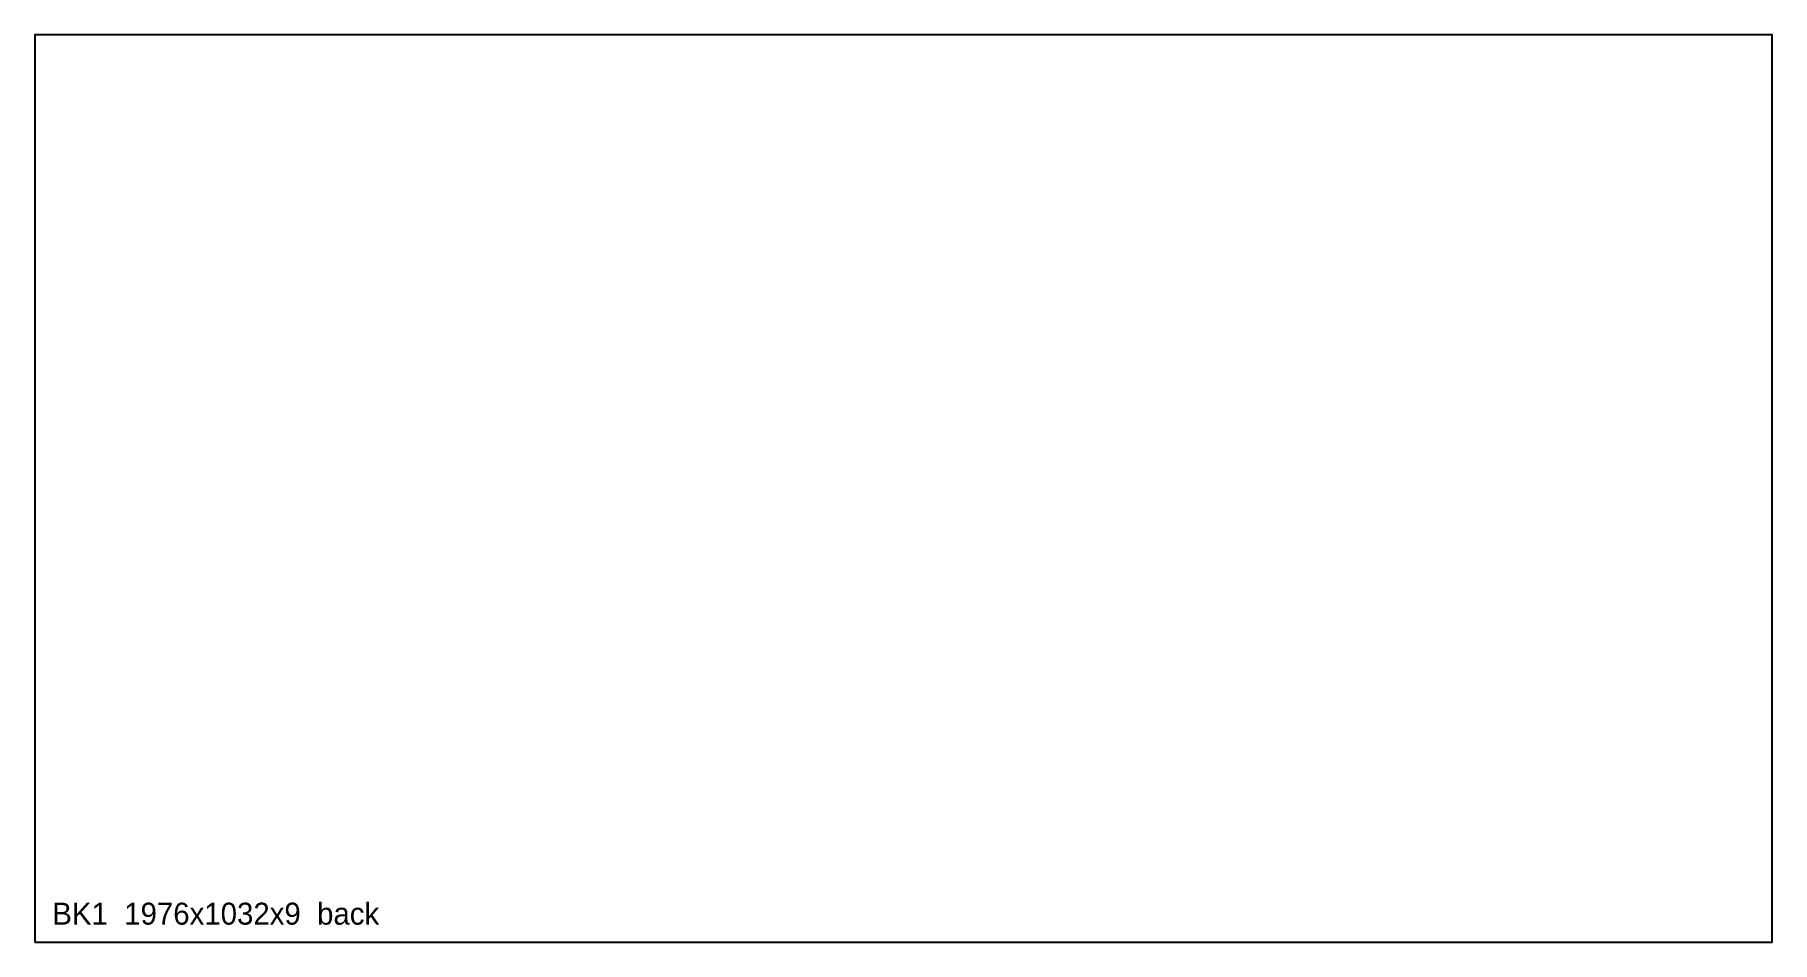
# Model space of a CAD drawing. Header units: millimetres. Extents: x 0 to 1976, y 0 to 1032.
import ezdxf

# ---------------------------------------------------------------- set-up
doc = ezdxf.new("R2010")
doc.units = ezdxf.units.MM
doc.layers.add('CUT', color=1, linetype='Continuous')
doc.layers.add('TEXT', color=7, linetype='Continuous')

msp = doc.modelspace()

# ---------------------------------------------------------------- linework, layer by layer
at = {"layer": 'CUT'}
msp.add_lwpolyline([(0, 0), (1976, 0), (1976, 1032), (0, 1032)], close=True, dxfattribs=at)

# ---------------------------------------------------------------- texts
at = {"layer": 'TEXT'}
msp.add_text('BK1  1976x1032x9  back', height=25, dxfattribs=at).set_placement((20, 20))

doc.saveas('drawing.dxf')
